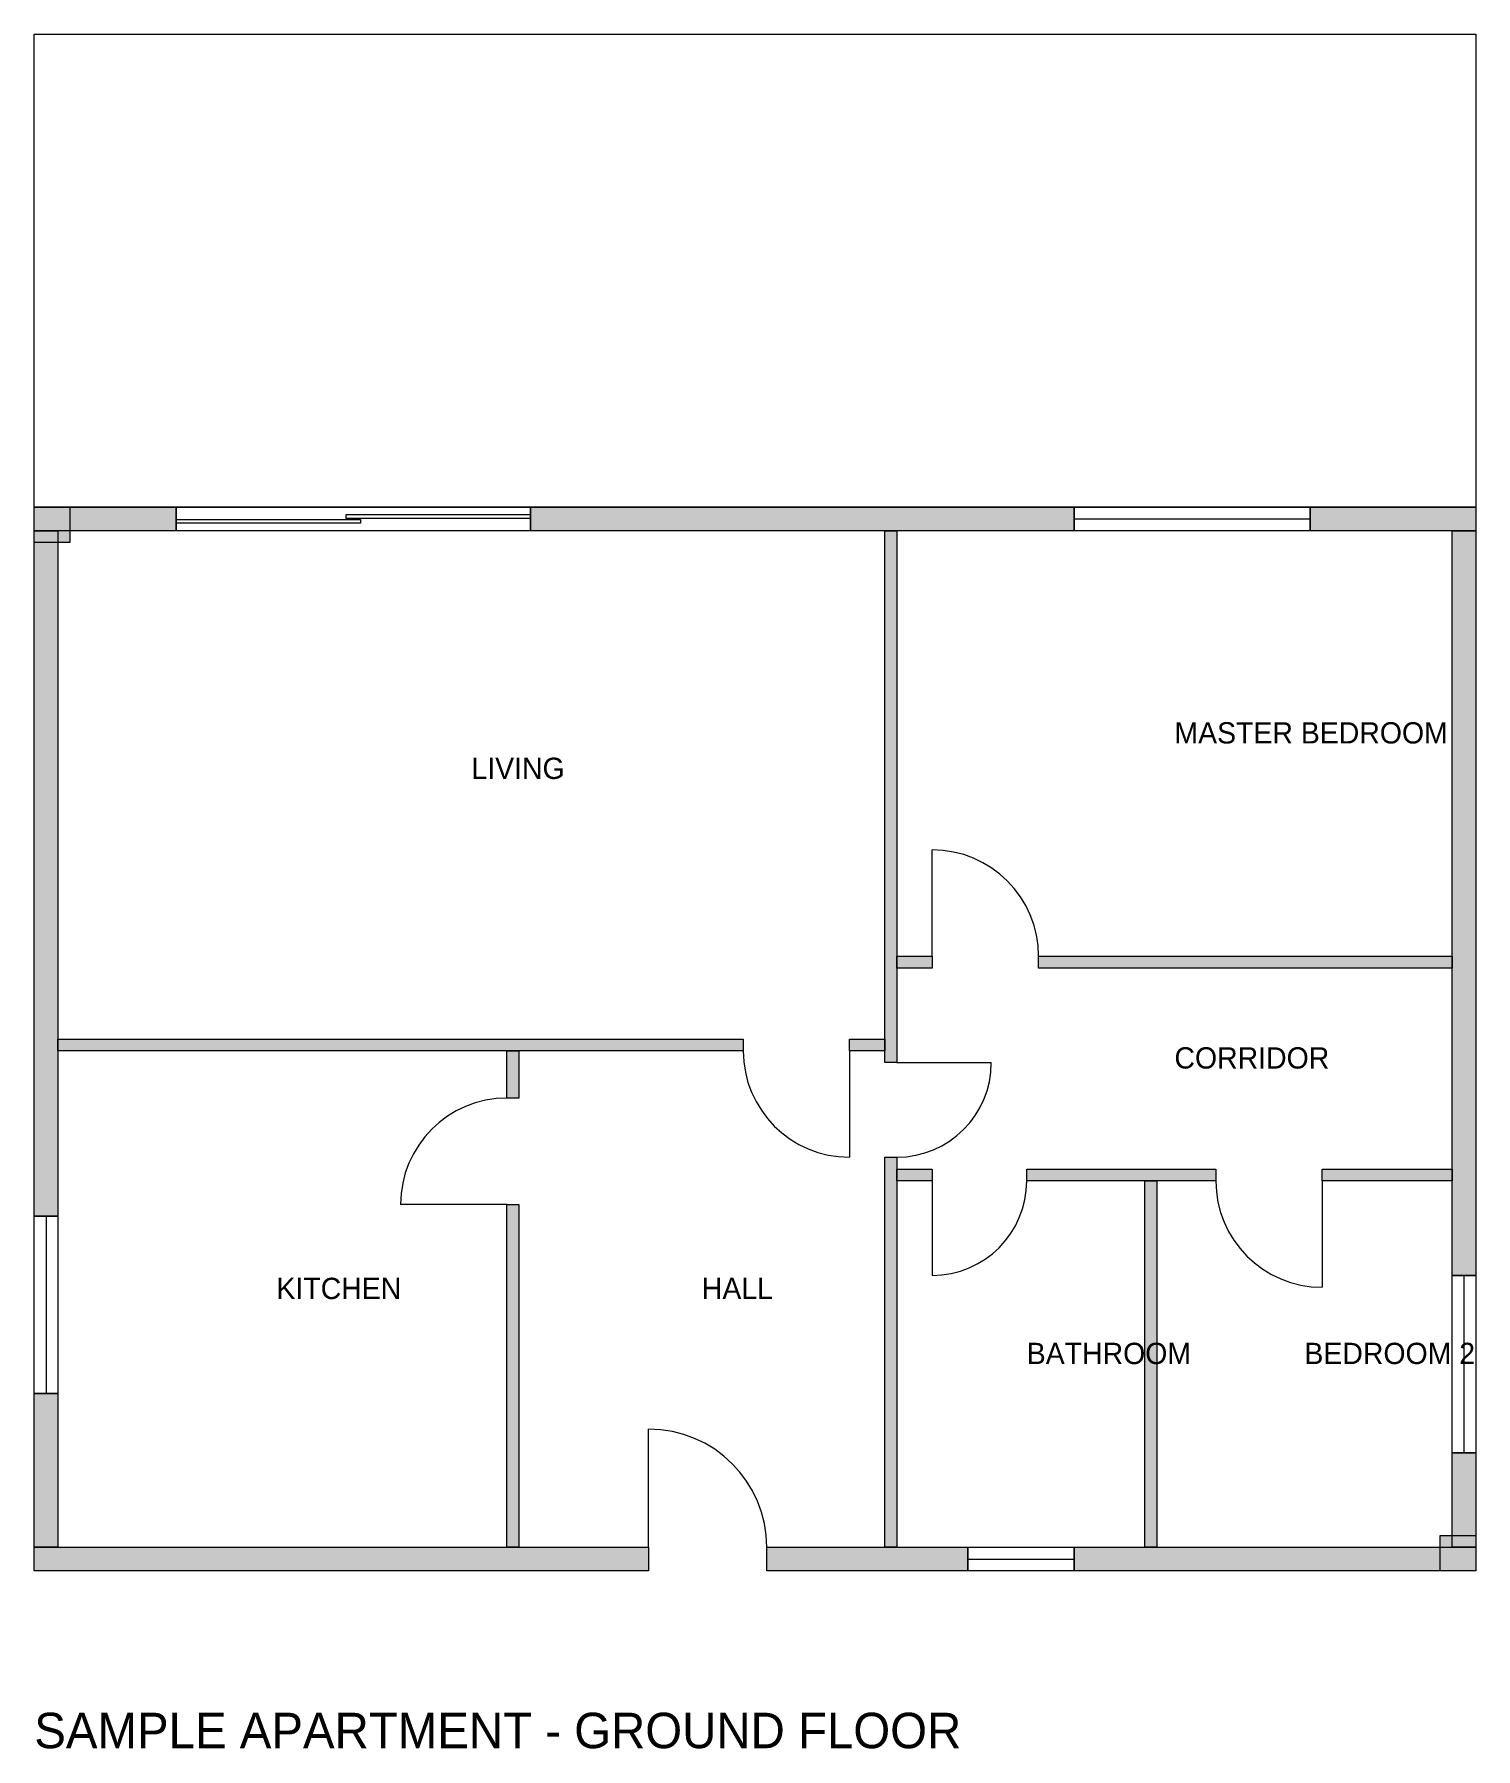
# Model space of a CAD drawing. Header units: millimetres. Extents: x 5000 to 17200, y 5496 to 20000.
import ezdxf

# ---------------------------------------------------------------- set-up
doc = ezdxf.new("R2010")
doc.units = ezdxf.units.MM
for name, color, linetype, lineweight, plot in [('A-ANNO-TEXT', 7, 'Continuous', 0, False), ('A-AREA-IDEN', 2, 'Continuous', 0, False), ('A-DOOR', 3, 'Continuous', 0, False), ('A-GLAZ', 4, 'Continuous', 0, False), ('A-WALL', 7, 'Continuous', 0, False), ('L-SITE', 3, 'Continuous', 0, False), ('S-COLS', 1, 'Continuous', 0, False)]:
    doc.layers.add(name, color=color, linetype=linetype, lineweight=lineweight, plot=plot)

msp = doc.modelspace()

# ---------------------------------------------------------------- hatches: boundary and pattern name
at = {"layer": 'A-WALL'}
for points in [[(5000, 16000), (6200, 16000), (6200, 15800), (5000, 15800)], [(9200, 16000), (13800, 16000), (13800, 15800), (9200, 15800)], [(15800, 16000), (17200, 16000), (17200, 15800), (15800, 15800)], [(5000, 15800), (5200, 15800), (5200, 10000), (5000, 10000)], [(12200, 15800), (12300, 15800), (12300, 11300), (12200, 11300)], [(17000, 15800), (17200, 15800), (17200, 9500), (17000, 9500)], [(12300, 12200), (12600, 12200), (12600, 12100), (12300, 12100)], [(13500, 12200), (17000, 12200), (17000, 12100), (13500, 12100)], [(5200, 11500), (11000, 11500), (11000, 11400), (5200, 11400)], [(11900, 11500), (12200, 11500), (12200, 11400), (11900, 11400)], [(9000, 11400), (9100, 11400), (9100, 11000), (9000, 11000)], [(12200, 10500), (12300, 10500), (12300, 7200), (12200, 7200)], [(12300, 10400), (12600, 10400), (12600, 10300), (12300, 10300)], [(13400, 10400), (15000, 10400), (15000, 10300), (13400, 10300)], [(14400, 10300), (14500, 10300), (14500, 7200), (14400, 7200)], [(15900, 10400), (17000, 10400), (17000, 10300), (15900, 10300)], [(9000, 10100), (9100, 10100), (9100, 7200), (9000, 7200)], [(5000, 8500), (5200, 8500), (5200, 7200), (5000, 7200)], [(17000, 8000), (17200, 8000), (17200, 7200), (17000, 7200)], [(5000, 7200), (10200, 7200), (10200, 7000), (5000, 7000)], [(11200, 7200), (12900, 7200), (12900, 7000), (11200, 7000)], [(13800, 7200), (17200, 7200), (17200, 7000), (13800, 7000)]]:
    msp.add_hatch(color=256, dxfattribs=at).paths.add_polyline_path(points)
at = {"layer": 'S-COLS'}
for points in [[(5000, 16000), (5300, 16000), (5300, 15700), (5000, 15700)], [(16900, 7300), (17200, 7300), (17200, 7000), (16900, 7000)]]:
    msp.add_hatch(color=256, dxfattribs=at).paths.add_polyline_path(points)

# ---------------------------------------------------------------- linework, layer by layer
at = {"layer": 'A-DOOR'}
for p, q in [((12600, 12200), (12600, 13100)), ((11900, 11400), (11900, 10500)), ((12300, 11300), (13100, 11300)), ((12600, 10300), (12600, 9500)), ((15900, 10300), (15900, 9400)), ((9000, 10100), (8100, 10100)), ((10200, 7200), (10200, 8200))]:
    msp.add_line(p, q, dxfattribs=at)
for centre, radius, start, end in [((12600, 12200), 900, 0, 90), ((11900, 11400), 900, 180, -90), ((12300, 11300), 800, -90, 0), ((9000, 10100), 900, 90, 180), ((12600, 10300), 800, -90, 0), ((15900, 10300), 900, 180, -90), ((10200, 7200), 1000, 0, 90)]:
    msp.add_arc(centre, radius, start, end, dxfattribs=at)
at = {"layer": 'A-GLAZ'}
for p, q in [((13800, 15900), (15800, 15900)), ((5100, 10000), (5100, 8500)), ((17100, 9500), (17100, 8000)), ((12900, 7100), (13800, 7100))]:
    msp.add_line(p, q, dxfattribs=at)
for points in [[(6200, 16000), (9200, 16000), (9200, 15800), (6200, 15800)], [(13800, 16000), (15800, 16000), (15800, 15800), (13800, 15800)], [(6200, 15896), (7760, 15896), (7760, 15864), (6200, 15864)], [(7640, 15936), (9200, 15936), (9200, 15904), (7640, 15904)], [(5000, 10000), (5200, 10000), (5200, 8500), (5000, 8500)], [(17000, 9500), (17200, 9500), (17200, 8000), (17000, 8000)], [(12900, 7200), (13800, 7200), (13800, 7000), (12900, 7000)]]:
    msp.add_lwpolyline(points, close=True, dxfattribs=at)
at = {"layer": 'A-WALL'}
for points in [[(5000, 16000), (6200, 16000), (6200, 15800), (5000, 15800)], [(9200, 16000), (13800, 16000), (13800, 15800), (9200, 15800)], [(15800, 16000), (17200, 16000), (17200, 15800), (15800, 15800)], [(5000, 15800), (5200, 15800), (5200, 10000), (5000, 10000)], [(12200, 15800), (12300, 15800), (12300, 11300), (12200, 11300)], [(17000, 15800), (17200, 15800), (17200, 9500), (17000, 9500)], [(12300, 12200), (12600, 12200), (12600, 12100), (12300, 12100)], [(13500, 12200), (17000, 12200), (17000, 12100), (13500, 12100)], [(5200, 11500), (11000, 11500), (11000, 11400), (5200, 11400)], [(11900, 11500), (12200, 11500), (12200, 11400), (11900, 11400)], [(9000, 11400), (9100, 11400), (9100, 11000), (9000, 11000)], [(12200, 10500), (12300, 10500), (12300, 7200), (12200, 7200)], [(12300, 10400), (12600, 10400), (12600, 10300), (12300, 10300)], [(13400, 10400), (15000, 10400), (15000, 10300), (13400, 10300)], [(14400, 10300), (14500, 10300), (14500, 7200), (14400, 7200)], [(15900, 10400), (17000, 10400), (17000, 10300), (15900, 10300)], [(9000, 10100), (9100, 10100), (9100, 7200), (9000, 7200)], [(5000, 8500), (5200, 8500), (5200, 7200), (5000, 7200)], [(17000, 8000), (17200, 8000), (17200, 7200), (17000, 7200)], [(5000, 7200), (10200, 7200), (10200, 7000), (5000, 7000)], [(11200, 7200), (12900, 7200), (12900, 7000), (11200, 7000)], [(13800, 7200), (17200, 7200), (17200, 7000), (13800, 7000)]]:
    msp.add_lwpolyline(points, close=True, dxfattribs=at)
at = {"layer": 'L-SITE'}
msp.add_lwpolyline([(5000, 20000), (17200, 20000), (17200, 16000), (5000, 16000)], close=True, dxfattribs=at)
at = {"layer": 'S-COLS'}
for points in [[(5000, 16000), (5300, 16000), (5300, 15700), (5000, 15700)], [(16900, 7300), (17200, 7300), (17200, 7000), (16900, 7000)]]:
    msp.add_lwpolyline(points, close=True, dxfattribs=at)

# ---------------------------------------------------------------- texts
at = {"layer": 'A-ANNO-TEXT'}
msp.add_text('SAMPLE APARTMENT - GROUND FLOOR', height=300, dxfattribs=at).set_placement((5000, 5500))
at = {"layer": 'A-AREA-IDEN'}
for s, p in [('MASTER BEDROOM', (14650, 14000)), ('LIVING', (8700, 13700)), ('CORRIDOR', (14650, 11250)), ('KITCHEN', (7050, 9300)), ('HALL', (10650, 9300)), ('BATHROOM', (13400, 8750)), ('BEDROOM 2', (15750, 8750))]:
    msp.add_text(s, height=180, dxfattribs=at).set_placement(p)

doc.saveas('drawing.dxf')
